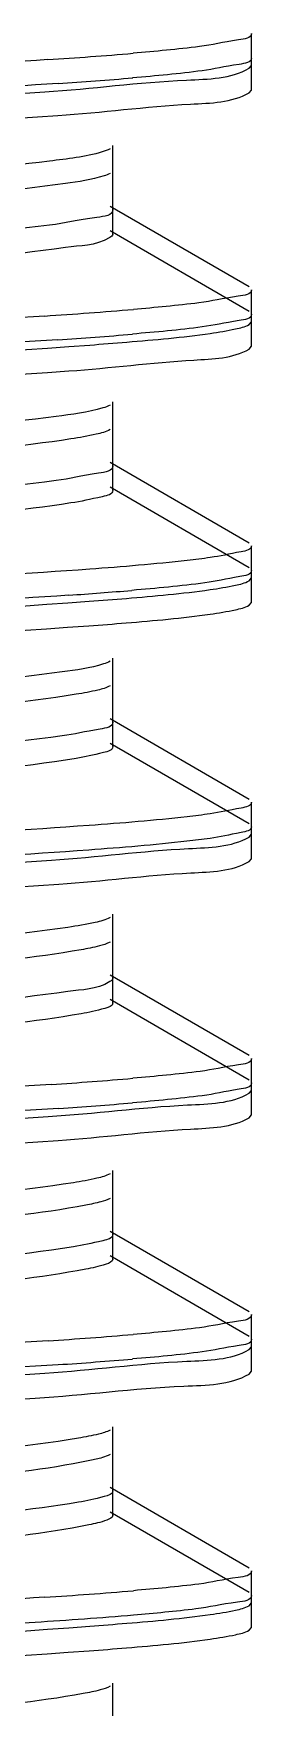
# Model space of a CAD drawing. Extents: x 1382187 to 1725648, y 860327 to 1571294.
# Drawn here: x 1513062.2 to 1513082.4, y 1215989.3 to 1216144.9 of the extents above; entities that cross this region are included whole.
import ezdxf

# ---------------------------------------------------------------- set-up
doc = ezdxf.new("R2010")
doc.units = 0
doc.header["$LTSCALE"] = 1000
doc.header["$MEASUREMENT"] = 0

msp = doc.modelspace()

# ---------------------------------------------------------------- linework, layer by layer
at = {"linetype": 'Continuous'}
for p, q in [((1513082.43, 1216141.94), (1513082.43, 1216144.91)), ((1513082.43, 1216141.94), (1513082.43, 1216144.91)), ((1513082.21, 1216141.68), (1513082.43, 1216141.94)), ((1513082.43, 1216139.66), (1513082.43, 1216142.63)), ((1513082.43, 1216139.66), (1513082.43, 1216142.63)), ((1513082.21, 1216139.4), (1513082.43, 1216139.66)), ((1513069.55, 1216128.54), (1513069.55, 1216134.49)), ((1513069.55, 1216126.26), (1513069.55, 1216132.22)), ((1513082.21, 1216121.36), (1513069.29, 1216128.84)), ((1513082.21, 1216119.08), (1513069.29, 1216126.56)), ((1513082.43, 1216118.12), (1513082.43, 1216121.1)), ((1513082.43, 1216118.12), (1513082.43, 1216121.1)), ((1513082.21, 1216117.86), (1513082.43, 1216118.12)), ((1513082.43, 1216115.84), (1513082.43, 1216118.82)), ((1513082.43, 1216115.84), (1513082.43, 1216118.82)), ((1513082.21, 1216115.58), (1513082.43, 1216115.84)), ((1513069.55, 1216104.73), (1513069.55, 1216110.68)), ((1513069.55, 1216102.45), (1513069.55, 1216108.4)), ((1513082.21, 1216097.55), (1513069.29, 1216105.03)), ((1513082.21, 1216095.27), (1513069.29, 1216102.75)), ((1513082.43, 1216094.31), (1513082.43, 1216097.29)), ((1513082.43, 1216092.03), (1513082.43, 1216095.01)), ((1513082.43, 1216092.03), (1513082.43, 1216095.01)), ((1513082.21, 1216094.05), (1513082.43, 1216094.31)), ((1513082.21, 1216091.77), (1513082.43, 1216092.03)), ((1513069.55, 1216080.92), (1513069.55, 1216086.87)), ((1513069.55, 1216078.64), (1513069.55, 1216084.59)), ((1513082.21, 1216073.74), (1513069.29, 1216081.22)), ((1513082.21, 1216071.46), (1513069.29, 1216078.94)), ((1513082.43, 1216070.5), (1513082.43, 1216073.47)), ((1513082.43, 1216070.5), (1513082.43, 1216073.47)), ((1513082.43, 1216068.22), (1513082.43, 1216071.2)), ((1513082.43, 1216068.22), (1513082.43, 1216071.2)), ((1513082.21, 1216070.24), (1513082.43, 1216070.5)), ((1513082.21, 1216067.96), (1513082.43, 1216068.22)), ((1513069.55, 1216057.1), (1513069.55, 1216063.06)), ((1513069.55, 1216054.82), (1513069.55, 1216060.78)), ((1513082.21, 1216049.92), (1513069.29, 1216057.4)), ((1513082.21, 1216047.64), (1513069.29, 1216055.13)), ((1513082.43, 1216046.69), (1513082.43, 1216049.66)), ((1513082.43, 1216046.69), (1513082.43, 1216049.66)), ((1513082.21, 1216046.42), (1513082.43, 1216046.69)), ((1513082.43, 1216044.41), (1513082.43, 1216047.38)), ((1513082.43, 1216044.41), (1513082.43, 1216047.38)), ((1513082.21, 1216044.15), (1513082.43, 1216044.41)), ((1513069.55, 1216033.29), (1513069.55, 1216039.24)), ((1513069.55, 1216031.01), (1513069.55, 1216036.96)), ((1513082.21, 1216026.11), (1513069.29, 1216033.59)), ((1513082.21, 1216023.83), (1513069.29, 1216031.31)), ((1513082.43, 1216022.87), (1513082.43, 1216025.85)), ((1513082.43, 1216022.87), (1513082.43, 1216025.85)), ((1513082.43, 1216020.59), (1513082.43, 1216023.57)), ((1513082.43, 1216020.59), (1513082.43, 1216023.57)), ((1513082.21, 1216022.61), (1513082.43, 1216022.87)), ((1513082.21, 1216020.33), (1513082.43, 1216020.59)), ((1513069.55, 1216009.48), (1513069.55, 1216015.43)), ((1513069.55, 1216007.2), (1513069.55, 1216013.15)), ((1513082.21, 1216002.3), (1513069.29, 1216009.78)), ((1513082.21, 1216000.02), (1513069.29, 1216007.5)), ((1513082.43, 1215999.06), (1513082.43, 1216002.04)), ((1513082.43, 1215999.06), (1513082.43, 1216002.04)), ((1513082.43, 1215996.78), (1513082.43, 1215999.76)), ((1513082.43, 1215996.78), (1513082.43, 1215999.76)), ((1513082.21, 1215998.8), (1513082.43, 1215999.06)), ((1513082.21, 1215996.52), (1513082.43, 1215996.78)), ((1513069.55, 1215985.66), (1513069.55, 1215991.62))]:
    msp.add_line(p, q, dxfattribs=at)
for centre, radius, start, end in [((1513035.81, 1216567.28), 425.7, 273.7304, 274.8001), ((1513037.08, 1216549.02), 409.67, 273.8316, 274.8033), ((1513035.42, 1216548.37), 430.61, 273.6995, 274.7995), ((1513037.04, 1216525.65), 410.12, 273.8286, 274.8033), ((1513038.41, 1216484.66), 392.88, 273.9474, 274.8034), ((1513036.23, 1216466.66), 420.32, 273.7644, 274.8009), ((1513037.17, 1216452.59), 408.49, 273.8394, 274.8035), ((1513035.82, 1216448.05), 425.53, 273.7314, 274.8001), ((1513037.08, 1216429.93), 409.64, 273.8317, 274.8033), ((1513035.43, 1216429.15), 430.46, 273.7005, 274.7995)]:
    msp.add_arc(centre, radius, start, end, dxfattribs=at)
for points, knots in [([(1513082.43, 1216144.91), (1513082.43, 1216144.46), (1513080.02, 1216144.19), (1513078.81, 1216143.85), (1513077.6, 1216143.7)], [0, 0, 0, 0, 0.270722, 1, 1, 1, 1]), ([(1513063.51, 1216142.48), (1513052.28, 1216141.74), (1513001.34, 1216139.29), (1512950.34, 1216138.07), (1512910.69, 1216135.43)], [0, 0, 0, 0, 0.220591, 1, 1, 1, 1]), ([(1513063.21, 1216139.49), (1513067.61, 1216139.78), (1513073.77, 1216140.63), (1513080.5, 1216140.7), (1513082.21, 1216141.68)], [0, 0, 0, 0, 0.691489, 1, 1, 1, 1]), ([(1513082.43, 1216142.63), (1513082.43, 1216142.2), (1513080.15, 1216141.92), (1513078.99, 1216141.6), (1513077.84, 1216141.45)], [0, 0, 0, 0, 0.271511, 1, 1, 1, 1]), ([(1513064.45, 1216140.27), (1513053.18, 1216139.5), (1513001.67, 1216137.02), (1512950.1, 1216135.83), (1512909.93, 1216133.1)], [0, 0, 0, 0, 0.219185, 1, 1, 1, 1]), ([(1512910.36, 1216132.43), (1512921.51, 1216133.18), (1512972.45, 1216135.63), (1513023.46, 1216136.86), (1513063.21, 1216139.49)], [0, 0, 0, 0, 0.218984, 1, 1, 1, 1]), ([(1513064.42, 1216137.29), (1513068.54, 1216137.57), (1513074.31, 1216138.37), (1513080.6, 1216138.48), (1513082.21, 1216139.4)], [0, 0, 0, 0, 0.690321, 1, 1, 1, 1]), ([(1512910.11, 1216130.13), (1512921.39, 1216130.9), (1512972.83, 1216133.37), (1513024.33, 1216134.56), (1513064.42, 1216137.29)], [0, 0, 0, 0, 0.21965, 1, 1, 1, 1]), ([(1513069.28, 1216134.19), (1513069.06, 1216134.06), (1513067.22, 1216133.46), (1513065.31, 1216133.26), (1513063.66, 1216133.05)], [0, 0, 0, 0, 0.135508, 1, 1, 1, 1]), ([(1513063.66, 1216133.05), (1513053.3, 1216131.77), (1513018.8, 1216130.13), (1512967.36, 1216127.2), (1512926.08, 1216126.26), (1512909.15, 1216123.82)], [0, 0, 0, 0, 0.20233, 0.668453, 1, 1, 1, 1]), ([(1513069.28, 1216131.91), (1513069.11, 1216131.81), (1513067.76, 1216131.33), (1513066.34, 1216131.14), (1513065.13, 1216130.97)], [0, 0, 0, 0, 0.144146, 1, 1, 1, 1]), ([(1513065.13, 1216130.97), (1513054.99, 1216129.52), (1513019.92, 1216128.01), (1512967.76, 1216124.77), (1512925.45, 1216124.16), (1512908.32, 1216121.42)], [0, 0, 0, 0, 0.19563, 0.668751, 1, 1, 1, 1]), ([(1513069.55, 1216128.54), (1513069.55, 1216127.99), (1513066.59, 1216127.69), (1513065.13, 1216127.28), (1513063.66, 1216127.1)], [0, 0, 0, 0, 0.270556, 1, 1, 1, 1]), ([(1513063.66, 1216127.1), (1513052.22, 1216125.68), (1513023.35, 1216124.39), (1512978.67, 1216122.08), (1512940.03, 1216120.62), (1512916.27, 1216118.57), (1512908.18, 1216118.01), (1512905.62, 1216117.16)], [0, 0, 0, 0, 0.21834, 0.54638, 0.848471, 0.948812, 1, 1, 1, 1]), ([(1513069.55, 1216126.26), (1513069.54, 1216126.12), (1513067.99, 1216125.12), (1513066.53, 1216125.22), (1513065.13, 1216125.02)], [0, 0, 0, 0, 0.089983, 1, 1, 1, 1]), ([(1513065.13, 1216125.02), (1513054.1, 1216123.45), (1513025.38, 1216122.25), (1512987.93, 1216120.34), (1512954.03, 1216118.74), (1512932.15, 1216117.68), (1512916.51, 1216116.29), (1512908.19, 1216115.76), (1512905.58, 1216114.87)], [0, 0, 0, 0, 0.208967, 0.538107, 0.703891, 0.84582, 0.948226, 1, 1, 1, 1]), ([(1513082.43, 1216121.1), (1513082.43, 1216120.64), (1513079.99, 1216120.37), (1513078.77, 1216120.04), (1513077.55, 1216119.88)], [0, 0, 0, 0, 0.270552, 1, 1, 1, 1]), ([(1513063.21, 1216118.65), (1513051.93, 1216117.9), (1513000.98, 1216115.47), (1512949.97, 1216114.26), (1512910.36, 1216111.59)], [0, 0, 0, 0, 0.221599, 1, 1, 1, 1]), ([(1513082.43, 1216118.82), (1513082.43, 1216118.39), (1513080.14, 1216118.1), (1513078.98, 1216117.79), (1513077.83, 1216117.64)], [0, 0, 0, 0, 0.271487, 1, 1, 1, 1]), ([(1513078.6, 1216117.04), (1513079.38, 1216117.16), (1513080.59, 1216117.37), (1513081.82, 1216117.64), (1513082.21, 1216117.86)], [0, 0, 0, 0, 0.642799, 1, 1, 1, 1]), ([(1513064.42, 1216116.45), (1513053.17, 1216115.69), (1513001.73, 1216113.21), (1512950.23, 1216112.01), (1512910.11, 1216109.3)], [0, 0, 0, 0, 0.219069, 1, 1, 1, 1]), ([(1513067.39, 1216115.96), (1513068.54, 1216116.05), (1513072.28, 1216116.34), (1513076.02, 1216116.68), (1513078.6, 1216117.04)], [0, 0, 0, 0, 0.307531, 1, 1, 1, 1]), ([(1512907.4, 1216108.41), (1512918.91, 1216109.25), (1512972.25, 1216111.84), (1513025.66, 1216112.89), (1513067.39, 1216115.96)], [0, 0, 0, 0, 0.216246, 1, 1, 1, 1]), ([(1513065.46, 1216113.55), (1513069.33, 1216113.82), (1513074.77, 1216114.57), (1513080.69, 1216114.71), (1513082.21, 1216115.58)], [0, 0, 0, 0, 0.689207, 1, 1, 1, 1]), ([(1512904.78, 1216105.93), (1512915.84, 1216106.81), (1512969.4, 1216109.45), (1513023.03, 1216110.58), (1513065.46, 1216113.55)], [0, 0, 0, 0, 0.20676, 1, 1, 1, 1]), ([(1513069.28, 1216110.38), (1513069.08, 1216110.26), (1513067.44, 1216109.71), (1513065.72, 1216109.51), (1513064.26, 1216109.32)], [0, 0, 0, 0, 0.138663, 1, 1, 1, 1]), ([(1513064.26, 1216109.32), (1513054.13, 1216107.99), (1513019.86, 1216106.38), (1512968.35, 1216103.47), (1512926.79, 1216102.44), (1512909.55, 1216100.07)], [0, 0, 0, 0, 0.197662, 0.663013, 1, 1, 1, 1]), ([(1513065.65, 1216107.23), (1513056.25, 1216105.81), (1513031.22, 1216104.68), (1512990.39, 1216102.56), (1512948.38, 1216100.59), (1512921.81, 1216099.26), (1512911.23, 1216098)], [0, 0, 0, 0, 0.184318, 0.484662, 0.793435, 1, 1, 1, 1]), ([(1513069.28, 1216108.1), (1513068.89, 1216107.88), (1513067.65, 1216107.57), (1513066.44, 1216107.35), (1513065.65, 1216107.23)], [0, 0, 0, 0, 0.362852, 1, 1, 1, 1]), ([(1513069.55, 1216104.73), (1513069.55, 1216104.23), (1513066.91, 1216103.9), (1513065.58, 1216103.54), (1513064.26, 1216103.36)], [0, 0, 0, 0, 0.27224, 1, 1, 1, 1]), ([(1513064.26, 1216103.36), (1513052.95, 1216101.89), (1513024.07, 1216100.61), (1512986.57, 1216098.76), (1512953.04, 1216097.16), (1512931.55, 1216096.11), (1512916.24, 1216094.73), (1512908.1, 1216094.21), (1512905.55, 1216093.33)], [0, 0, 0, 0, 0.21516, 0.544196, 0.7084, 0.848448, 0.949211, 1, 1, 1, 1]), ([(1513069.55, 1216102.45), (1513069.54, 1216102.07), (1513067.66, 1216101.68), (1513066.63, 1216101.43), (1513065.65, 1216101.28)], [0, 0, 0, 0, 0.27791, 1, 1, 1, 1]), ([(1513065.65, 1216101.28), (1513056.25, 1216099.86), (1513031.22, 1216098.72), (1512990.39, 1216096.6), (1512948.38, 1216094.63), (1512921.81, 1216093.31), (1512911.23, 1216092.05)], [0, 0, 0, 0, 0.184318, 0.484662, 0.793435, 1, 1, 1, 1]), ([(1513078.6, 1216096.21), (1513077.89, 1216096.11), (1513074.16, 1216095.65), (1513070.42, 1216095.35), (1513067.39, 1216095.13)], [0, 0, 0, 0, 0.1913, 1, 1, 1, 1]), ([(1513082.43, 1216097.29), (1513082.43, 1216096.92), (1513080.55, 1216096.6), (1513079.56, 1216096.34), (1513078.6, 1216096.21)], [0, 0, 0, 0, 0.274621, 1, 1, 1, 1]), ([(1513067.39, 1216095.13), (1513055.96, 1216094.29), (1513002.63, 1216091.68), (1512949.22, 1216090.62), (1512907.4, 1216087.57)], [0, 0, 0, 0, 0.214632, 1, 1, 1, 1]), ([(1513082.43, 1216095.01), (1513082.43, 1216094.6), (1513080.29, 1216094.3), (1513079.19, 1216094.01), (1513078.1, 1216093.86)], [0, 0, 0, 0, 0.272455, 1, 1, 1, 1]), ([(1513067.33, 1216092.15), (1513068.49, 1216092.23), (1513072.24, 1216092.53), (1513076, 1216092.86), (1513078.58, 1216093.23)], [0, 0, 0, 0, 0.307513, 1, 1, 1, 1]), ([(1513078.58, 1216093.23), (1513079.37, 1216093.34), (1513080.58, 1216093.55), (1513081.82, 1216093.83), (1513082.21, 1216094.05)], [0, 0, 0, 0, 0.642963, 1, 1, 1, 1]), ([(1513065.46, 1216092.71), (1513053.5, 1216091.88), (1512999.87, 1216089.28), (1512946.14, 1216088.4), (1512904.57, 1216085.08)], [0, 0, 0, 0, 0.22323, 1, 1, 1, 1]), ([(1512907.23, 1216084.58), (1512918.72, 1216085.42), (1512972.09, 1216088.02), (1513025.54, 1216089.07), (1513067.33, 1216092.15)], [0, 0, 0, 0, 0.215731, 1, 1, 1, 1]), ([(1513078.58, 1216090.95), (1513079.37, 1216091.06), (1513080.58, 1216091.27), (1513081.82, 1216091.55), (1513082.21, 1216091.77)], [0, 0, 0, 0, 0.643037, 1, 1, 1, 1]), ([(1512907.14, 1216082.3), (1512918.63, 1216083.14), (1512972.02, 1216085.74), (1513025.49, 1216086.79), (1513067.3, 1216089.87)], [0, 0, 0, 0, 0.215475, 1, 1, 1, 1]), ([(1513067.3, 1216089.87), (1513068.46, 1216089.95), (1513072.22, 1216090.25), (1513075.99, 1216090.58), (1513078.58, 1216090.95)], [0, 0, 0, 0, 0.307506, 1, 1, 1, 1]), ([(1513064.83, 1216085.58), (1513054.68, 1216084.18), (1513019.88, 1216082.62), (1512967.93, 1216079.51), (1512925.88, 1216078.74), (1512908.71, 1216076.13)], [0, 0, 0, 0, 0.196452, 0.666888, 1, 1, 1, 1]), ([(1513069.28, 1216086.57), (1513069.1, 1216086.46), (1513067.65, 1216085.95), (1513066.12, 1216085.76), (1513064.83, 1216085.58)], [0, 0, 0, 0, 0.142097, 1, 1, 1, 1]), ([(1513069.28, 1216084.29), (1513068.94, 1216084.09), (1513067.87, 1216083.81), (1513066.81, 1216083.61), (1513066.14, 1216083.5)], [0, 0, 0, 0, 0.368601, 1, 1, 1, 1]), ([(1513066.14, 1216083.5), (1513056.07, 1216081.87), (1513028.97, 1216080.8), (1512985.45, 1216078.61), (1512942.69, 1216076.2), (1512916.51, 1216075.4), (1512907.19, 1216073.59)], [0, 0, 0, 0, 0.192134, 0.50924, 0.821185, 1, 1, 1, 1]), ([(1513069.55, 1216080.92), (1513069.54, 1216080.46), (1513067.22, 1216080.11), (1513066.01, 1216079.79), (1513064.83, 1216079.63)], [0, 0, 0, 0, 0.274197, 1, 1, 1, 1]), ([(1513064.83, 1216079.63), (1513053.66, 1216078.09), (1513024.79, 1216076.86), (1512987.21, 1216074.97), (1512953.38, 1216073.36), (1512931.65, 1216072.32), (1512916.23, 1216070.9), (1512908.03, 1216070.4), (1512905.5, 1216069.49)], [0, 0, 0, 0, 0.211837, 0.541782, 0.707159, 0.848243, 0.949504, 1, 1, 1, 1]), ([(1513066.14, 1216077.54), (1513055.44, 1216075.81), (1513026.78, 1216074.78), (1512989.25, 1216072.77), (1512954.79, 1216071.15), (1512932.44, 1216070.09), (1512916.54, 1216068.64), (1512908.09, 1216068.15), (1512905.49, 1216067.21)], [0, 0, 0, 0, 0.201859, 0.53258, 0.70075, 0.844896, 0.948529, 1, 1, 1, 1]), ([(1513069.54, 1216078.64), (1513069.54, 1216078.3), (1513067.92, 1216077.9), (1513066.99, 1216077.68), (1513066.14, 1216077.54)], [0, 0, 0, 0, 0.28085, 1, 1, 1, 1]), ([(1513082.43, 1216073.47), (1513082.43, 1216073.1), (1513080.55, 1216072.79), (1513079.55, 1216072.53), (1513078.58, 1216072.39)], [0, 0, 0, 0, 0.274546, 1, 1, 1, 1]), ([(1513067.33, 1216071.31), (1513055.88, 1216070.47), (1513002.51, 1216067.86), (1512949.06, 1216066.81), (1512907.23, 1216063.75)], [0, 0, 0, 0, 0.214988, 1, 1, 1, 1]), ([(1513078.58, 1216072.39), (1513077.87, 1216072.29), (1513074.13, 1216071.83), (1513070.37, 1216071.53), (1513067.33, 1216071.31)], [0, 0, 0, 0, 0.191312, 1, 1, 1, 1]), ([(1513082.43, 1216071.2), (1513082.43, 1216070.83), (1513080.54, 1216070.51), (1513079.55, 1216070.25), (1513078.58, 1216070.11)], [0, 0, 0, 0, 0.274513, 1, 1, 1, 1]), ([(1513063.83, 1216068.09), (1513068.09, 1216068.37), (1513074.05, 1216069.2), (1513080.55, 1216069.29), (1513082.21, 1216070.24)], [0, 0, 0, 0, 0.690898, 1, 1, 1, 1]), ([(1513078.58, 1216070.11), (1513077.86, 1216070.01), (1513074.11, 1216069.55), (1513070.35, 1216069.25), (1513067.3, 1216069.03)], [0, 0, 0, 0, 0.191316, 1, 1, 1, 1]), ([(1513067.3, 1216069.03), (1513055.84, 1216068.19), (1513002.45, 1216065.58), (1512948.98, 1216064.53), (1512907.14, 1216061.46)], [0, 0, 0, 0, 0.215162, 1, 1, 1, 1]), ([(1512911.01, 1216061.03), (1512922.26, 1216061.78), (1512973.2, 1216064.22), (1513024.2, 1216065.43), (1513063.83, 1216068.09)], [0, 0, 0, 0, 0.221083, 1, 1, 1, 1]), ([(1513064.52, 1216065.86), (1513068.61, 1216066.14), (1513074.36, 1216066.93), (1513080.61, 1216067.04), (1513082.21, 1216067.96)], [0, 0, 0, 0, 0.690221, 1, 1, 1, 1]), ([(1512909.83, 1216058.67), (1512921.11, 1216059.44), (1512972.67, 1216061.93), (1513024.3, 1216063.12), (1513064.52, 1216065.86)], [0, 0, 0, 0, 0.219074, 1, 1, 1, 1]), ([(1513065.36, 1216061.84), (1513055.17, 1216060.35), (1513028.32, 1216059.17), (1512985.34, 1216057.06), (1512943.12, 1216054.78), (1512917.23, 1216053.81), (1512907.78, 1216052.17)], [0, 0, 0, 0, 0.195819, 0.509469, 0.817855, 1, 1, 1, 1]), ([(1513069.28, 1216062.76), (1513068.86, 1216062.51), (1513067.53, 1216062.2), (1513066.22, 1216061.97), (1513065.36, 1216061.84)], [0, 0, 0, 0, 0.359937, 1, 1, 1, 1]), ([(1513069.28, 1216060.48), (1513068.98, 1216060.3), (1513068.07, 1216060.04), (1513067.16, 1216059.86), (1513066.59, 1216059.76)], [0, 0, 0, 0, 0.37501, 1, 1, 1, 1]), ([(1513066.59, 1216059.76), (1513057.77, 1216058.23), (1513033.49, 1216057.24), (1512993.31, 1216055.02), (1512950.87, 1216053.11), (1512923.66, 1216051.73), (1512912.57, 1216050.53)], [0, 0, 0, 0, 0.17416, 0.470646, 0.783277, 1, 1, 1, 1]), ([(1513065.36, 1216055.89), (1513054.35, 1216054.28), (1513025.5, 1216053.12), (1512987.86, 1216051.18), (1512953.75, 1216049.56), (1512931.78, 1216048.52), (1512916.23, 1216047.07), (1512907.97, 1216046.6), (1512905.45, 1216045.66)], [0, 0, 0, 0, 0.20838, 0.539161, 0.705719, 0.84788, 0.949708, 1, 1, 1, 1]), ([(1513069.54, 1216057.1), (1513069.54, 1216056.97), (1513068.09, 1216056), (1513066.69, 1216056.08), (1513065.36, 1216055.89)], [0, 0, 0, 0, 0.091227, 1, 1, 1, 1]), ([(1513069.54, 1216054.82), (1513069.54, 1216054.52), (1513068.16, 1216054.13), (1513067.34, 1216053.94), (1513066.59, 1216053.81)], [0, 0, 0, 0, 0.284357, 1, 1, 1, 1]), ([(1513066.59, 1216053.81), (1513057.77, 1216052.28), (1513033.49, 1216051.29), (1512993.31, 1216049.07), (1512950.87, 1216047.16), (1512923.66, 1216045.78), (1512912.57, 1216044.58)], [0, 0, 0, 0, 0.17416, 0.470646, 0.783277, 1, 1, 1, 1]), ([(1513082.43, 1216049.66), (1513082.43, 1216049.21), (1513080.06, 1216048.94), (1513078.86, 1216048.61), (1513077.67, 1216048.46)], [0, 0, 0, 0, 0.270937, 1, 1, 1, 1]), ([(1513063.83, 1216047.25), (1513052.66, 1216046.5), (1513001.72, 1216044.06), (1512950.72, 1216042.83), (1512911.01, 1216040.2)], [0, 0, 0, 0, 0.21953, 1, 1, 1, 1]), ([(1513063.52, 1216044.26), (1513067.85, 1216044.54), (1513073.91, 1216045.38), (1513080.52, 1216045.46), (1513082.21, 1216046.42)], [0, 0, 0, 0, 0.691198, 1, 1, 1, 1]), ([(1513082.43, 1216047.38), (1513082.43, 1216046.95), (1513080.16, 1216046.66), (1513079, 1216046.35), (1513077.85, 1216046.2)], [0, 0, 0, 0, 0.271573, 1, 1, 1, 1]), ([(1513064.52, 1216045.02), (1513053.24, 1216044.25), (1513001.67, 1216041.77), (1512950.04, 1216040.58), (1512909.83, 1216037.84)], [0, 0, 0, 0, 0.21912, 1, 1, 1, 1]), ([(1512910.7, 1216037.2), (1512921.89, 1216037.95), (1512972.83, 1216040.39), (1513023.83, 1216041.62), (1513063.52, 1216044.26)], [0, 0, 0, 0, 0.220054, 1, 1, 1, 1]), ([(1513064.45, 1216042.04), (1513068.56, 1216042.32), (1513074.32, 1216043.12), (1513080.6, 1216043.23), (1513082.21, 1216044.15)], [0, 0, 0, 0, 0.690292, 1, 1, 1, 1]), ([(1512909.93, 1216034.87), (1512921.2, 1216035.63), (1512972.71, 1216038.12), (1513024.29, 1216039.31), (1513064.45, 1216042.04)], [0, 0, 0, 0, 0.219245, 1, 1, 1, 1]), ([(1513069.28, 1216038.94), (1513068.91, 1216038.73), (1513067.75, 1216038.44), (1513066.61, 1216038.22), (1513065.87, 1216038.11)], [0, 0, 0, 0, 0.365324, 1, 1, 1, 1]), ([(1513065.87, 1216038.11), (1513055.74, 1216036.53), (1513028.7, 1216035.42), (1512985.34, 1216033.26), (1512942.77, 1216030.89), (1512916.7, 1216030.03), (1512907.35, 1216028.28)], [0, 0, 0, 0, 0.193633, 0.509715, 0.820379, 1, 1, 1, 1]), ([(1513067.02, 1216036.02), (1513058.48, 1216034.43), (1513034.59, 1216033.54), (1512994.77, 1216031.25), (1512952.13, 1216029.37), (1512924.62, 1216027.97), (1512913.29, 1216026.79)], [0, 0, 0, 0, 0.169059, 0.463606, 0.77817, 1, 1, 1, 1]), ([(1513069.28, 1216036.66), (1513069.02, 1216036.51), (1513068.26, 1216036.28), (1513067.49, 1216036.11), (1513067.02, 1216036.02)], [0, 0, 0, 0, 0.382192, 1, 1, 1, 1]), ([(1513069.54, 1216033.29), (1513069.54, 1216032.93), (1513067.78, 1216032.54), (1513066.79, 1216032.3), (1513065.87, 1216032.15)], [0, 0, 0, 0, 0.279151, 1, 1, 1, 1]), ([(1513065.87, 1216032.15), (1513055.02, 1216030.46), (1513026.2, 1216029.38), (1512988.53, 1216027.39), (1512954.14, 1216025.76), (1512931.94, 1216024.73), (1512916.26, 1216023.24), (1512907.92, 1216022.8), (1512905.41, 1216021.84)], [0, 0, 0, 0, 0.204799, 0.536352, 0.704101, 0.847377, 0.949834, 1, 1, 1, 1]), ([(1513069.54, 1216031.01), (1513069.54, 1216030.75), (1513068.38, 1216030.36), (1513067.65, 1216030.19), (1513067.02, 1216030.07)], [0, 0, 0, 0, 0.288579, 1, 1, 1, 1]), ([(1513067.02, 1216030.07), (1513058.48, 1216028.47), (1513034.59, 1216027.58), (1512994.77, 1216025.3), (1512952.13, 1216023.42), (1512924.62, 1216022.02), (1512913.29, 1216020.84)], [0, 0, 0, 0, 0.169059, 0.463606, 0.77817, 1, 1, 1, 1]), ([(1513082.43, 1216025.85), (1513082.43, 1216025.4), (1513080.02, 1216025.12), (1513078.81, 1216024.79), (1513077.6, 1216024.64)], [0, 0, 0, 0, 0.270729, 1, 1, 1, 1]), ([(1513063.52, 1216023.42), (1513052.29, 1216022.67), (1513001.35, 1216020.23), (1512950.36, 1216019.01), (1512910.7, 1216016.36)], [0, 0, 0, 0, 0.220558, 1, 1, 1, 1]), ([(1513082.43, 1216023.57), (1513082.43, 1216023.14), (1513080.15, 1216022.85), (1513078.99, 1216022.54), (1513077.84, 1216022.39)], [0, 0, 0, 0, 0.271512, 1, 1, 1, 1]), ([(1513063.22, 1216020.42), (1513067.62, 1216020.71), (1513073.78, 1216021.57), (1513080.5, 1216021.63), (1513082.21, 1216022.61)], [0, 0, 0, 0, 0.69148, 1, 1, 1, 1]), ([(1513064.45, 1216021.2), (1513053.18, 1216020.44), (1513001.67, 1216017.96), (1512950.1, 1216016.76), (1512909.93, 1216014.03)], [0, 0, 0, 0, 0.219186, 1, 1, 1, 1]), ([(1512910.37, 1216013.36), (1512921.52, 1216014.11), (1512972.47, 1216016.56), (1513023.47, 1216017.8), (1513063.22, 1216020.42)], [0, 0, 0, 0, 0.219018, 1, 1, 1, 1]), ([(1513062.32, 1216018.09), (1513066.94, 1216018.38), (1513073.38, 1216019.28), (1513080.42, 1216019.31), (1513082.21, 1216020.33)], [0, 0, 0, 0, 0.692236, 1, 1, 1, 1]), ([(1512905.04, 1216010.7), (1512915.74, 1216011.54), (1512968.17, 1216014.14), (1513020.66, 1216015.39), (1513062.32, 1216018.09)], [0, 0, 0, 0, 0.204514, 1, 1, 1, 1]), ([(1513069.28, 1216015.13), (1513068.96, 1216014.94), (1513067.96, 1216014.67), (1513066.97, 1216014.48), (1513066.34, 1216014.37)], [0, 0, 0, 0, 0.371353, 1, 1, 1, 1]), ([(1513066.34, 1216014.37), (1513056.33, 1216012.7), (1513029.2, 1216011.67), (1512985.58, 1216009.46), (1512942.68, 1216007.02), (1512916.4, 1216006.25), (1512907.09, 1216004.42)], [0, 0, 0, 0, 0.190819, 0.5086, 0.821571, 1, 1, 1, 1]), ([(1513067.41, 1216012.29), (1513059.18, 1216010.61), (1513035.67, 1216009.84), (1512996.22, 1216007.48), (1512953.42, 1216005.64), (1512925.6, 1216004.21), (1512914.04, 1216003.06)], [0, 0, 0, 0, 0.163938, 0.456535, 0.773032, 1, 1, 1, 1]), ([(1513069.28, 1216012.85), (1513069.06, 1216012.72), (1513068.43, 1216012.51), (1513067.8, 1216012.37), (1513067.41, 1216012.29)], [0, 0, 0, 0, 0.390278, 1, 1, 1, 1]), ([(1513069.54, 1216009.48), (1513069.54, 1216009.16), (1513068.03, 1216008.76), (1513067.15, 1216008.55), (1513066.34, 1216008.42)], [0, 0, 0, 0, 0.282326, 1, 1, 1, 1]), ([(1513066.34, 1216008.42), (1513057.35, 1216006.92), (1513032.87, 1216005.89), (1512992.5, 1216003.7), (1512950.17, 1216001.77), (1512923.13, 1216000.4), (1512912.19, 1215999.19)], [0, 0, 0, 0, 0.176994, 0.474556, 0.786113, 1, 1, 1, 1]), ([(1513067.31, 1216006.31), (1513059.03, 1216004.67), (1513035.5, 1216003.86), (1512996.05, 1216001.52), (1512953.32, 1215999.68), (1512925.57, 1215998.26), (1512914.04, 1215997.1)], [0, 0, 0, 0, 0.164905, 0.457517, 0.773479, 1, 1, 1, 1]), ([(1513069.54, 1216007.2), (1513069.54, 1216006.96), (1513068.54, 1216006.58), (1513067.88, 1216006.43), (1513067.31, 1216006.31)], [0, 0, 0, 0, 0.292289, 1, 1, 1, 1]), ([(1513082.43, 1216002.04), (1513082.43, 1216001.58), (1513079.99, 1216001.31), (1513078.77, 1216000.97), (1513077.55, 1216000.82)], [0, 0, 0, 0, 0.270557, 1, 1, 1, 1]), ([(1513063.22, 1215999.59), (1513051.94, 1215998.84), (1513000.99, 1215996.4), (1512949.99, 1215995.19), (1512910.37, 1215992.53)], [0, 0, 0, 0, 0.221566, 1, 1, 1, 1]), ([(1513082.43, 1215999.76), (1513082.43, 1215999.28), (1513079.84, 1215999.02), (1513078.57, 1215998.66), (1513077.27, 1215998.5)], [0, 0, 0, 0, 0.269818, 1, 1, 1, 1]), ([(1513078.6, 1215997.98), (1513079.39, 1215998.09), (1513080.59, 1215998.3), (1513081.82, 1215998.58), (1513082.21, 1215998.8)], [0, 0, 0, 0, 0.642793, 1, 1, 1, 1]), ([(1513062.32, 1215997.25), (1513050.26, 1215996.47), (1512997.78, 1215993.96), (1512945.2, 1215993.03), (1512904.88, 1215989.85)], [0, 0, 0, 0, 0.230084, 1, 1, 1, 1]), ([(1512907.41, 1215989.34), (1512918.92, 1215990.18), (1512972.25, 1215992.78), (1513025.66, 1215993.82), (1513067.39, 1215996.9)], [0, 0, 0, 0, 0.216266, 1, 1, 1, 1]), ([(1513067.39, 1215996.9), (1513068.54, 1215996.99), (1513072.28, 1215997.28), (1513076.03, 1215997.62), (1513078.6, 1215997.98)], [0, 0, 0, 0, 0.307531, 1, 1, 1, 1]), ([(1513078.59, 1215995.7), (1513079.38, 1215995.81), (1513080.59, 1215996.02), (1513081.82, 1215996.3), (1513082.21, 1215996.52)], [0, 0, 0, 0, 0.642903, 1, 1, 1, 1]), ([(1513067.35, 1215994.62), (1513068.51, 1215994.7), (1513072.26, 1215995), (1513076.01, 1215995.33), (1513078.59, 1215995.7)], [0, 0, 0, 0, 0.307522, 1, 1, 1, 1]), ([(1512907.28, 1215987.06), (1512918.78, 1215987.9), (1512972.14, 1215990.5), (1513025.58, 1215991.54), (1513067.35, 1215994.62)], [0, 0, 0, 0, 0.215878, 1, 1, 1, 1]), ([(1513066.78, 1215990.63), (1513058.09, 1215989.08), (1513033.98, 1215988.13), (1512993.96, 1215985.88), (1512951.43, 1215983.99), (1512924.08, 1215982.6), (1512912.89, 1215981.4)], [0, 0, 0, 0, 0.171902, 0.467529, 0.781017, 1, 1, 1, 1]), ([(1513069.28, 1215991.32), (1513069, 1215991.15), (1513068.16, 1215990.9), (1513067.31, 1215990.73), (1513066.78, 1215990.63)], [0, 0, 0, 0, 0.37809, 1, 1, 1, 1])]:
    msp.add_open_spline(points, degree=3, knots=knots, dxfattribs=at)
for points in [[(1513077.6, 1216143.7), (1513075.55, 1216143.44), (1513073.49, 1216143.25), (1513071.43, 1216143.07)], [(1513077.84, 1216141.45), (1513075.69, 1216141.17), (1513073.54, 1216140.97), (1513071.38, 1216140.79)], [(1513077.55, 1216119.88), (1513075.52, 1216119.63), (1513073.49, 1216119.44), (1513071.45, 1216119.26)], [(1513077.83, 1216117.64), (1513075.69, 1216117.36), (1513073.53, 1216117.16), (1513071.38, 1216116.98)], [(1513078.1, 1216093.86), (1513075.84, 1216093.56), (1513073.58, 1216093.35), (1513071.31, 1216093.16)], [(1513077.67, 1216048.46), (1513075.59, 1216048.19), (1513073.5, 1216048), (1513071.41, 1216047.82)], [(1513077.85, 1216046.2), (1513075.7, 1216045.92), (1513073.54, 1216045.72), (1513071.38, 1216045.54)], [(1513077.6, 1216024.64), (1513075.55, 1216024.38), (1513073.49, 1216024.18), (1513071.43, 1216024.01)], [(1513077.84, 1216022.39), (1513075.69, 1216022.11), (1513073.54, 1216021.91), (1513071.38, 1216021.73)], [(1513077.55, 1216000.82), (1513075.52, 1216000.56), (1513073.49, 1216000.37), (1513071.45, 1216000.2)], [(1513077.27, 1215998.5), (1513075.34, 1215998.27), (1513073.41, 1215998.09), (1513071.47, 1215997.92)], [(1513071.47, 1215997.92), (1513068.42, 1215997.66), (1513065.37, 1215997.45), (1513062.32, 1215997.25)]]:
    msp.add_open_spline(points, degree=3, dxfattribs=at)

doc.saveas('drawing.dxf')
